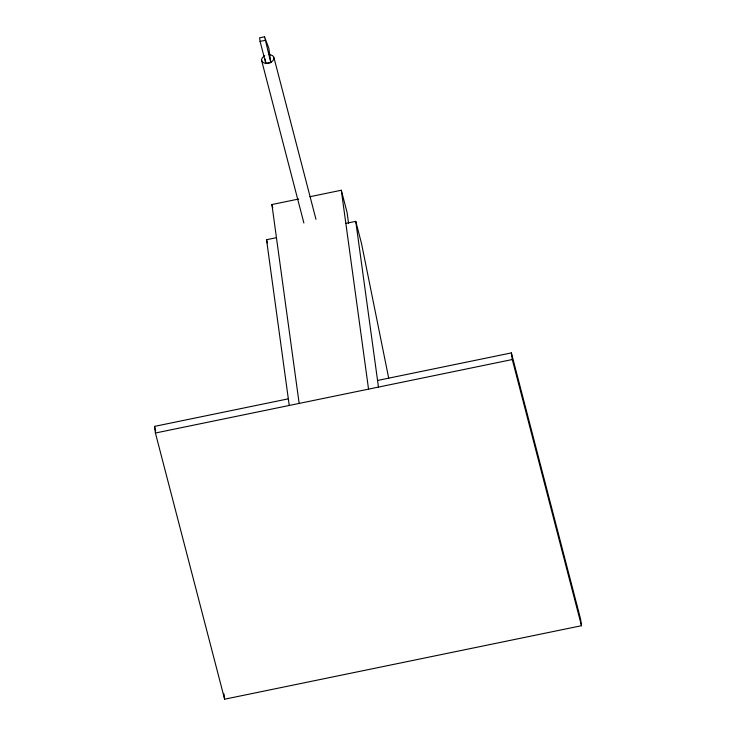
<?xml version="1.0" encoding="UTF-8"?>
<svg xmlns="http://www.w3.org/2000/svg" width="736" height="736" viewBox="0 0 736 736"><rect width="100%" height="100%" fill="white"/><g stroke="black" fill="none" stroke-linecap="round" stroke-linejoin="round"><path stroke-width="1.1" d="M264.785 55.789L264.187 56.092A6.339 4.168 -14.6 0 0 265.172 63.268L268.346 63.186L271.363 61.99A6.339 4.168 -14.6 0 0 270.388 54.814L269.128 54.731L269.716 54.602M264.546 36.8L259.596 37.821L260.084 41.4L265.852 63.581L270.811 62.56L268.842 48.245L264.546 36.8L270.811 62.56M260.084 41.4L265.043 40.379M299.156 403.42L271.906 204.534L298.77 199.005M309.966 196.705L341.302 190.247L347.07 212.428L348.579 223.477M289.239 405.462L266.542 239.724L276.451 237.682M345.837 223.394L355.755 221.352L361.523 243.533L388.746 378.414M377.55 380.457L511.373 352.903L580.584 619.086L581.495 625.71L224.627 699.2L155.416 433.016L154.505 426.392L288.337 398.829M155.416 433.016L512.284 359.536L511.373 352.903M512.284 359.536L581.495 625.71M273.976 57.767L315.983 219.346M261.584 60.315L303.885 223.008M271.906 204.534L272.78 207.865M266.542 239.724L267.407 243.055M154.505 426.392L155.664 430.827M355.755 221.352L378.46 387.09M341.302 190.247L368.543 389.132M265.227 59.009L265.852 63.581M223.873 693.68L224.627 699.2"/></g></svg>
